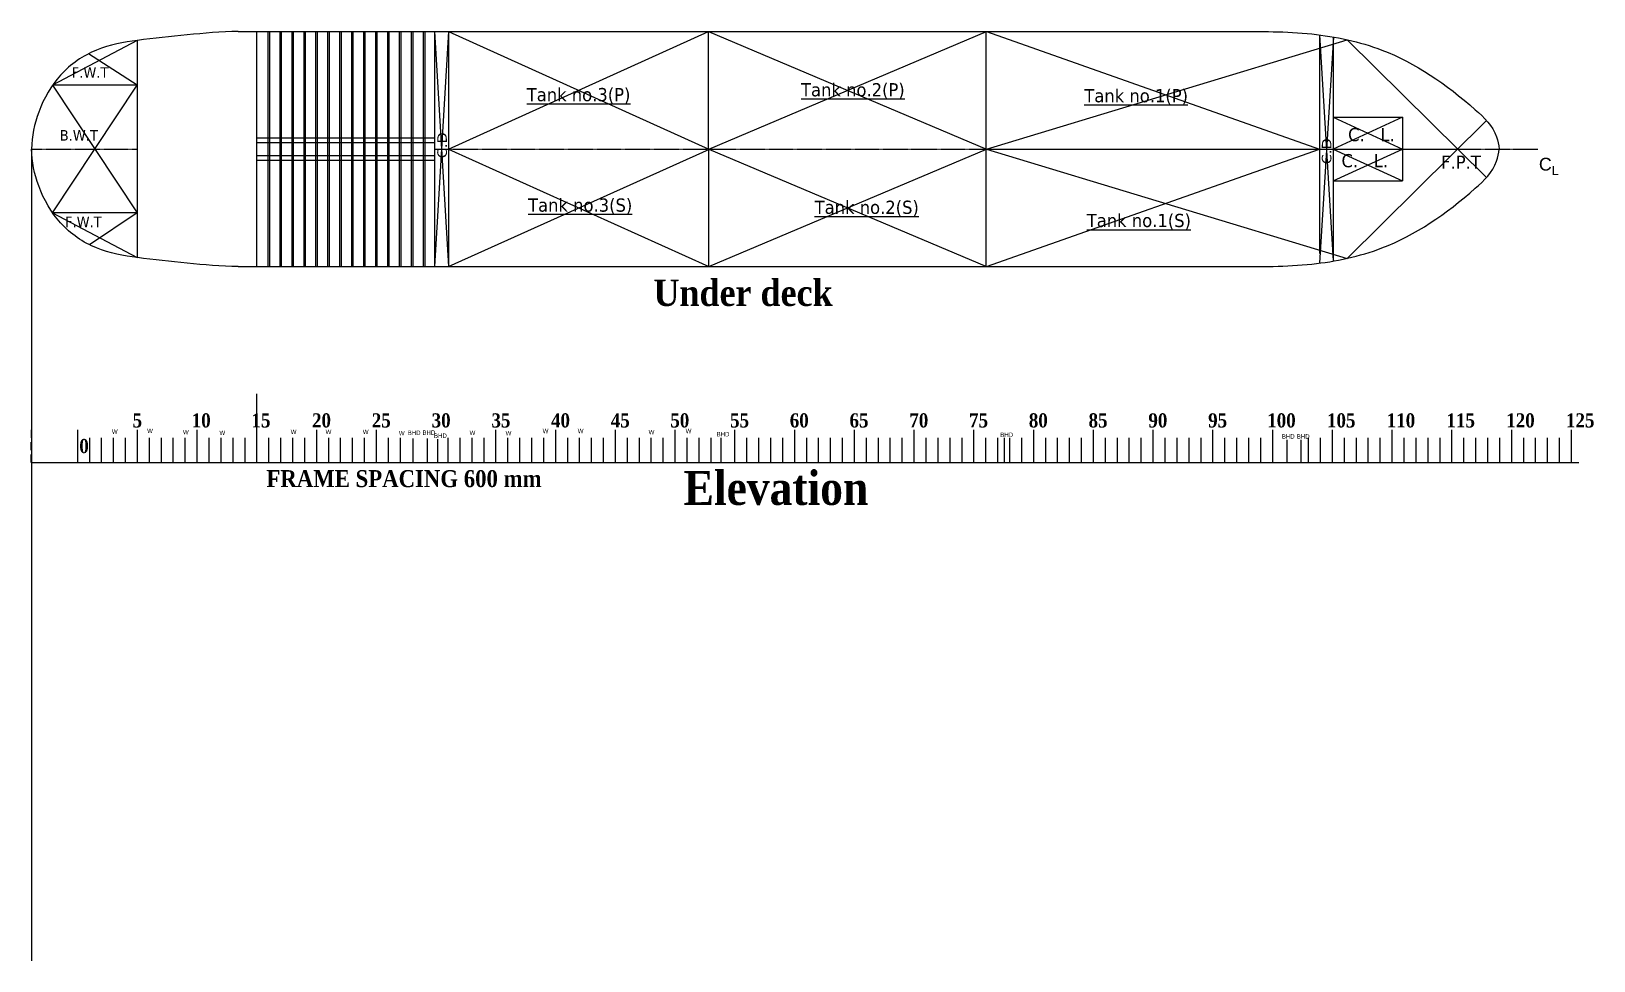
# Model space of a CAD drawing. Header units: millimetres. Extents: x 3 to 78455, y -32372 to 14304.
import ezdxf

# ---------------------------------------------------------------- set-up
doc = ezdxf.new("R2010")
doc.units = ezdxf.units.MM
doc.header["$MEASUREMENT"] = 0
doc.linetypes.add('CENTER', pattern=[50.8, 31.75, -6.35, 6.35, -6.35])
doc.layers.add('Layer1', color=7, linetype='Continuous')
doc.styles.add('MtXpl_Times_New_Roma', font='timesbd.ttf')
doc.styles.add('MtXpl_Times_New_Roma_1', font='timesbd.ttf')
doc.styles.add('MtXpl_Verdana', font='verdana.ttf')
doc.styles.get("Standard").update_dxf_attribs({"font": 'arial.ttf'})

msp = doc.modelspace()

# ---------------------------------------------------------------- linework, layer by layer
at = {"color": 0, "lineweight": -2}
for p, q in [((10393, 14295), (60416, 14295)), ((10393, 2485), (60416, 2485)), ((9, -6117), (9, -5704)), ((6, -6736), (6, -6323)), ((6, -7355), (6, -6943)), ((7, -6736), (7, -6323)), ((7, -7355), (7, -6943)), ((8, -6736), (8, -6323)), ((8, -7355), (8, -6943)), ((9, -6736), (9, -6323)), ((9, -7355), (9, -6943)), ((3, -7355), (77709, -7355))]:
    msp.add_line(p, q, dxfattribs=at)
for p, q in [((11337, 2485), (11337, 14295)), ((11900, 2485), (11900, 14295)), ((11975, 2485), (11975, 14295)), ((12500, 2485), (12500, 14295)), ((12575, 2485), (12575, 14295)), ((13100, 2485), (13100, 14295)), ((13175, 2485), (13175, 14295)), ((13700, 2485), (13700, 14295)), ((13775, 2485), (13775, 14295)), ((14300, 2485), (14300, 14295)), ((14375, 2485), (14375, 14295)), ((14900, 2485), (14900, 14295)), ((14975, 2485), (14975, 14295)), ((15500, 2485), (15500, 14295)), ((15575, 2485), (15575, 14295)), ((16100, 2485), (16100, 14295)), ((16175, 2485), (16175, 14295)), ((16700, 2485), (16700, 14295)), ((16775, 2485), (16775, 14295)), ((17300, 2485), (17300, 14295)), ((17375, 2485), (17375, 14295)), ((17900, 2485), (17900, 14295)), ((17975, 2485), (17975, 14295)), ((18500, 2485), (18500, 14295)), ((18575, 2485), (18575, 14295)), ((19100, 2485), (19100, 14295)), ((19175, 2485), (19175, 14295)), ((19700, 2485), (19700, 14295)), ((19775, 2485), (19775, 14295)), ((34017, 2485), (34016, 14295)), ((11337, 8947), (20250, 8947)), ((11337, 8717), (20250, 8717)), ((18, 8390), (18, -32372)), ((11337, 8063), (20250, 8063)), ((11337, 7833), (20250, 7833))]:
    msp.add_line(p, q)
at = {"color": 0, "lineweight": -2, "ltscale": 100}
for p, q in [((20250, 14295), (20250, 2485)), ((20945, 14295), (20945, 2485))]:
    msp.add_line(p, q, dxfattribs=at)
at = {"color": 0, "linetype": 'CENTER', "lineweight": -2}
for p, q in [((18, 8390), (5326, 8390)), ((20250, 8390), (75643, 8390))]:
    msp.add_line(p, q, dxfattribs=at)
at = {"color": 0, "lineweight": -2}
for points, knots in [([(10393, 14295), (9535, 14295), (7847, 14114), (5471, 13893), (3234, 13502), (1384, 12265), (328, 10387), (18, 9023), (18, 8390)], [0, 0, 0, 0, 2622.237403, 5173.787182, 7309.359551, 9492.582364, 11530.820021, 13279.334017, 13279.334017, 13279.334017, 13279.334017]), ([(60416, 14295), (61713, 14295), (64204, 14312), (68499, 13411), (71496, 11341), (73535, 9416), (73684, 8598), (73707, 8390)], [0, 0, 0, 0, 3966.525527, 7625.524185, 13138.011945, 14804.529719, 15383.686456, 15383.686456, 15383.686456, 15383.686456]), ([(10393, 2485), (9535, 2485), (7847, 2667), (5471, 2888), (3234, 3278), (1384, 4515), (328, 6393), (18, 7757), (18, 8390)], [0, 0, 0, 0, 2622.237403, 5173.787182, 7309.359551, 9492.582364, 11530.820021, 13279.334017, 13279.334017, 13279.334017, 13279.334017]), ([(60416, 2485), (61713, 2485), (64204, 2468), (68499, 3369), (71496, 5439), (73535, 7365), (73684, 8182), (73707, 8390)], [0, 0, 0, 0, 3966.525527, 7625.524185, 13138.011945, 14804.529719, 15383.686456, 15383.686456, 15383.686456, 15383.686456])]:
    msp.add_open_spline(points, degree=3, knots=knots, dxfattribs=at)
at = {"layer": 'Layer1', "color": 0, "lineweight": -2, "ltscale": 100}
for p, q in [((20250, 14295), (20945, 2485)), ((20945, 14295), (20250, 2485)), ((20945, 14295), (34017, 8390)), ((20945, 8390), (34016, 14295)), ((34016, 14295), (47967, 8390)), ((34017, 8390), (47966, 14295)), ((47933, 14295), (47934, 2485)), ((47966, 14295), (64684, 8390)), ((64684, 14122), (64684, 3142)), ((64684, 14122), (65379, 2769)), ((5326, 13842), (1067, 11589)), ((5326, 13842), (5326, 2938)), ((47967, 8390), (66073, 13880)), ((65383, 14017), (64684, 2658)), ((65379, 14018), (65379, 2763)), ((66073, 13880), (73070, 6964)), ((5326, 11589), (2873, 13171)), ((5326, 11589), (1067, 11589)), ((1067, 11589), (5326, 5192)), ((1067, 5192), (5326, 11589)), ((65379, 9991), (68851, 9991)), ((65379, 9991), (68851, 8390)), ((68851, 9991), (65379, 8390)), ((66073, 2900), (73070, 9817)), ((68851, 9991), (68851, 6789)), ((20945, 2485), (34062, 8390)), ((20945, 8390), (34017, 2485)), ((34017, 8390), (47967, 2485)), ((34017, 2485), (47967, 8390)), ((47336, 8390), (72332, 8390)), ((47966, 2485), (64684, 8390)), ((47967, 8390), (66073, 2900)), ((61212, 8390), (61212, 8390)), ((65379, 8390), (68851, 6789)), ((65379, 6789), (68851, 8390)), ((65379, 6789), (68851, 6789)), ((5326, 5192), (1067, 5192)), ((1067, 5192), (5326, 2938)), ((5326, 5192), (2930, 3581)), ((11337, -7355), (11337, -3898)), ((2337, -7355), (2337, -5704)), ((2937, -7355), (2937, -6118)), ((3537, -7355), (3537, -6118)), ((4137, -7355), (4137, -6118)), ((4737, -7355), (4737, -6118)), ((5337, -7355), (5337, -5704)), ((5937, -7355), (5937, -6118)), ((6537, -7355), (6537, -6118)), ((7137, -7355), (7137, -6118)), ((7737, -7355), (7737, -6118)), ((8337, -7355), (8337, -5704)), ((8937, -7355), (8937, -6118)), ((9537, -7355), (9537, -6118)), ((10137, -7355), (10137, -6118)), ((10737, -7355), (10737, -6118)), ((11937, -7355), (11937, -6118)), ((12537, -7355), (12537, -6118)), ((13137, -7355), (13137, -6118)), ((13737, -7355), (13737, -6118)), ((14337, -7355), (14337, -5704)), ((14937, -7355), (14937, -6118)), ((15537, -7355), (15537, -6118)), ((16137, -7355), (16137, -6118)), ((16737, -7355), (16737, -6118)), ((17337, -7355), (17337, -5704)), ((17937, -7355), (17937, -6118)), ((18537, -7355), (18537, -6118)), ((19166, -6143), (19166, -7355)), ((19874, -6143), (19874, -7355)), ((20406, -6177), (20406, -7361)), ((20937, -7355), (20937, -6118)), ((21537, -7355), (21537, -6118)), ((22137, -7355), (22137, -6118)), ((22737, -7355), (22737, -6118)), ((23337, -7355), (23337, -5704)), ((23937, -7355), (23937, -6118)), ((24537, -7355), (24537, -6118)), ((25137, -7355), (25137, -6118)), ((25737, -7355), (25737, -6118)), ((26337, -7355), (26337, -5704)), ((26937, -7355), (26937, -6118)), ((27537, -7355), (27537, -6118)), ((28137, -7355), (28137, -6118)), ((28737, -7355), (28737, -6118)), ((29337, -7355), (29337, -5704)), ((29937, -7355), (29937, -6118)), ((30537, -7355), (30537, -6118)), ((31137, -7355), (31137, -6118)), ((31737, -7355), (31737, -6118)), ((32337, -7355), (32337, -5704)), ((32937, -7355), (32937, -6118)), ((33537, -7355), (33537, -6118)), ((34137, -7355), (34137, -6118)), ((34626, -6121), (34626, -7361)), ((35337, -7355), (35337, -5704)), ((35937, -7355), (35937, -6118)), ((36537, -7355), (36537, -6118)), ((37137, -7355), (37137, -6118)), ((37737, -7355), (37737, -6118)), ((38337, -7355), (38337, -5704)), ((38937, -7355), (38937, -6118)), ((39537, -7355), (39537, -6118)), ((40137, -7355), (40137, -6118)), ((40737, -7355), (40737, -6118)), ((41337, -7355), (41337, -5704)), ((41937, -7355), (41937, -6118)), ((42537, -7355), (42537, -6118)), ((43137, -7355), (43137, -6118)), ((43737, -7355), (43737, -6118)), ((44337, -7355), (44337, -5704)), ((44937, -7355), (44937, -6118)), ((45537, -7355), (45537, -6118)), ((46137, -7355), (46137, -6118)), ((46737, -7355), (46737, -6118)), ((47337, -7355), (47337, -5704)), ((47937, -7355), (47937, -6118)), ((48537, -7355), (48537, -6118)), ((48846, -6121), (48846, -7361)), ((49137, -7355), (49137, -6118)), ((49737, -7355), (49737, -6118)), ((50337, -7355), (50337, -5704)), ((50937, -7355), (50937, -6118)), ((51537, -7355), (51537, -6118)), ((52137, -7355), (52137, -6118)), ((52737, -7355), (52737, -6118)), ((53337, -7355), (53337, -5704)), ((53937, -7355), (53937, -6118)), ((54537, -7355), (54537, -6118)), ((55137, -7355), (55137, -6118)), ((55737, -7355), (55737, -6118)), ((56337, -7355), (56337, -5704)), ((56937, -7355), (56937, -6118)), ((57537, -7355), (57537, -6118)), ((58137, -7355), (58137, -6118)), ((58737, -7355), (58737, -6118)), ((59337, -7355), (59337, -5704)), ((59937, -7355), (59937, -6118)), ((60537, -7355), (60537, -6118)), ((61137, -7355), (61137, -6118)), ((61737, -7355), (61737, -6118)), ((62337, -7355), (62337, -5704)), ((63046, -6211), (63046, -7355)), ((63756, -6211), (63756, -7355)), ((64137, -7355), (64137, -6118)), ((64737, -7355), (64737, -6118)), ((65337, -7355), (65337, -5704)), ((65937, -7355), (65937, -6118)), ((66537, -7355), (66537, -6118)), ((67137, -7355), (67137, -6118)), ((67737, -7355), (67737, -6118)), ((68337, -7355), (68337, -5704)), ((68937, -7355), (68937, -6118)), ((69537, -7355), (69537, -6118)), ((70137, -7355), (70137, -6118)), ((70737, -7355), (70737, -6118)), ((71337, -7355), (71337, -5704)), ((71937, -7355), (71937, -6118)), ((72537, -7355), (72537, -6118)), ((73137, -7355), (73137, -6118)), ((73737, -7355), (73737, -6118)), ((74337, -7355), (74337, -5704)), ((74937, -7355), (74937, -6118)), ((75537, -7355), (75537, -6118)), ((76137, -7355), (76137, -6118)), ((76737, -7355), (76737, -6118)), ((77337, -7355), (77337, -5704))]:
    msp.add_line(p, q, dxfattribs=at)

# ---------------------------------------------------------------- texts
at = {"color": 0, "lineweight": -2, "style": 'MtXpl_Times_New_Roma', "width": 0.903378}
msp.add_text('Under deck', height=1325.5, dxfattribs=at).set_placement((31244, 508))
at = {"color": 0, "style": 'MtXpl_Times_New_Roma_1', "width": 0.886778}
for s, height, p in [('5', 711, (5091, -5593)), ('10', 711.3, (8061, -5593)), ('15', 711.3, (11061, -5593)), ('20', 711.3, (14100, -5593)), ('25', 711.3, (17100, -5593)), ('30', 711.3, (20108, -5593)), ('35', 711.3, (23108, -5593)), ('40', 711.3, (26100, -5593)), ('45', 711.3, (29100, -5593)), ('50', 711.3, (32091, -5593)), ('55', 711.3, (35091, -5593)), ('60', 711.3, (38088, -5593)), ('65', 711.3, (41088, -5593)), ('70', 711.3, (44091, -5593)), ('75', 711.3, (47091, -5593)), ('80', 711.3, (50090, -5593)), ('85', 711.3, (53090, -5593)), ('90', 711.3, (56094, -5593)), ('95', 711.3, (59094, -5593)), ('100', 711.3, (62061, -5593)), ('105', 711.3, (65061, -5593)), ('110', 711.3, (68061, -5593)), ('115', 711.3, (71061, -5593)), ('120', 711.3, (74061, -5593)), ('125', 711.3, (77061, -5593)), ('0', 711, (2417, -6882)), ('FRAME SPACING 600 mm', 853.57, (11812, -8588)), ('Elevation', 1707.1, (32757, -9484))]:
    msp.add_text(s, height=height, dxfattribs=at).set_placement(p)
at = {"insert": (75701, 8449), "char_height": 300, "attachment_point": 1}
msp.add_mtext_dynamic_manual_height_columns('\\A1;\\P{\\H2.13634x;C\\H0.7x;\\S^ L;}', width=4364.34, gutter_width=1, heights=[0], dxfattribs=at)
at = {"layer": 'Layer1', "color": 0, "lineweight": -2, "style": 'MtXpl_Verdana', "width": 0.903378}
for s, height, p in [('F.W.T', 530.2, (2036, 11966)), ('%%UTank no.3(P)', 662.74, (24882, 10790)), ('%%UTank no.2(P)', 662.74, (38653, 11035)), ('%%UTank no.1(P)', 662.74, (52878, 10737)), ('C.   L.', 662.7, (66121, 8784)), ('B.W.T', 530.2, (1431, 8811)), ('C.   L.', 662.7, (65791, 7474)), ('F.P.T', 662.7, (70793, 7398)), ('%%UTank no.3(S)', 662.74, (24950, 5244)), ('%%UTank no.2(S)', 662.74, (39338, 5133)), ('F.W.T', 530.2, (1698, 4465)), ('%%UTank no.1(S)', 662.74, (53001, 4471))]:
    msp.add_text(s, height=height, dxfattribs=at).set_placement(p)
at = {"layer": 'Layer1', "color": 0, "lineweight": -2, "style": 'MtXpl_Verdana', "width": 1.106957}
for p in [(20871, 7927), (65281, 7629)]:
    msp.add_text('C.D', height=479, rotation=90, dxfattribs=at).set_placement(p)
at = {"layer": 'Layer1', "color": 0, "width": 0.886778}
for s, height, p in [('W', 226, (4052, -5918)), ('W', 226, (5822, -5872)), ('W', 226, (7622, -5940)), ('W', 226, (9452, -5974)), ('W', 226, (13032, -5929)), ('W', 226, (14782, -5929)), ('W', 226, (16652, -5929)), ('W', 226, (18462, -5996)), ('BHD', 225.5, (18905, -5974)), ('BHD', 225.5, (19645, -5963)), ('BHD', 225.5, (20225, -6121)), ('W', 226, (22012, -5974)), ('W', 226, (23822, -5996)), ('W', 226, (25682, -5884)), ('W', 226, (27442, -5884)), ('W', 226, (31002, -5940)), ('W', 226, (32862, -5884)), ('BHD', 225.5, (34415, -6042)), ('BHD', 225.5, (48655, -6075)), ('BHD', 225.5, (62795, -6154)), ('BHD', 225.5, (63545, -6154))]:
    msp.add_text(s, height=height, dxfattribs=at).set_placement(p)

doc.saveas('drawing.dxf')
